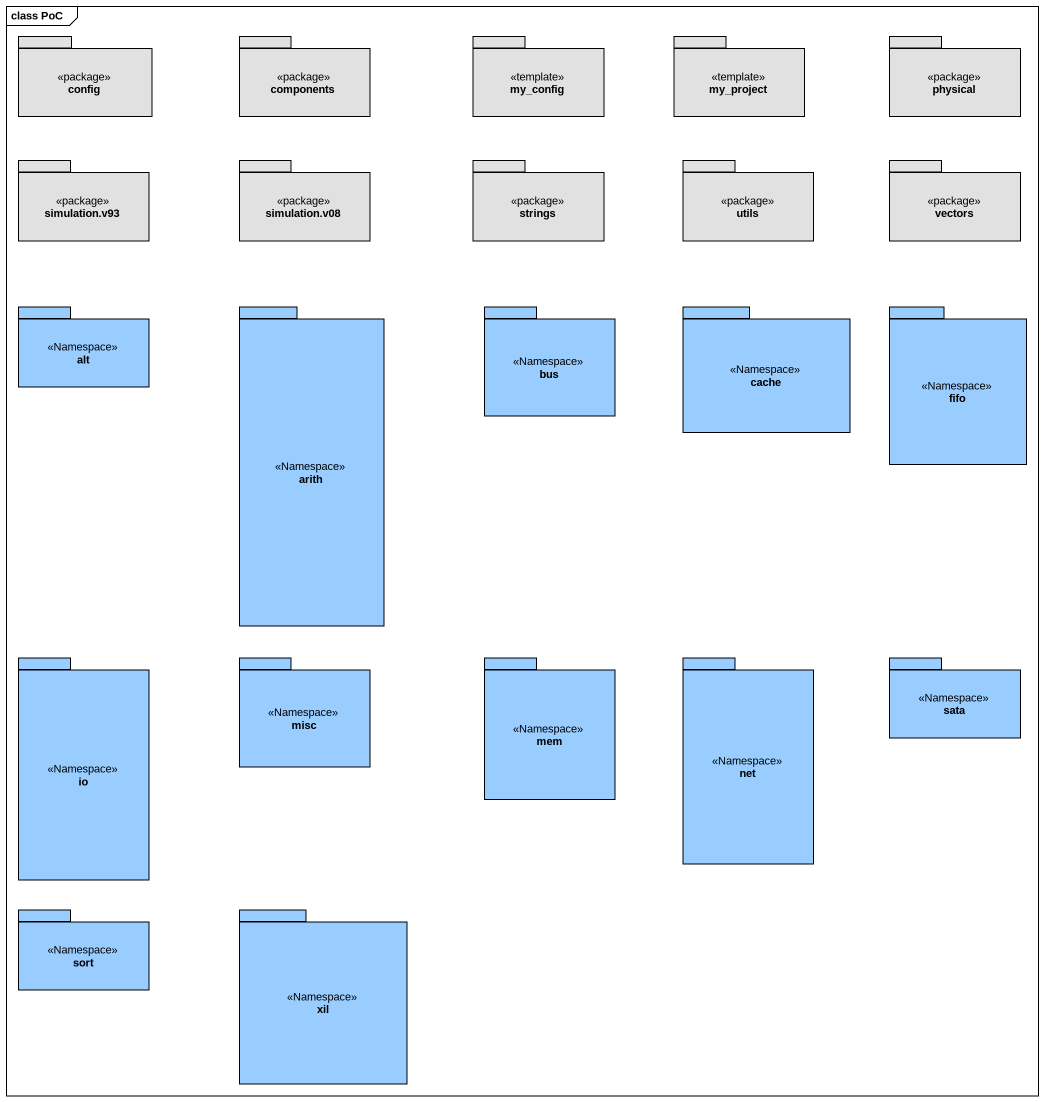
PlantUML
@startuml
mainframe class PoC
package config <<package>> #E1E1E1 {
}
package components <<package>> #E1E1E1 {
}
package my_config <<template>> #E1E1E1 {
}
package my_project <<template>> #E1E1E1 {
}
package physical <<package>> #E1E1E1 {
}
package "simulation.v93" as simulation_v93 <<package>> #E1E1E1 {
}
package "simulation.v08" as simulation_v08 <<package>> #E1E1E1 {
}
package strings <<package>> #E1E1E1 {
}
package utils <<package>> #E1E1E1 {
}
package vectors <<package>> #E1E1E1 {
}
package "alt" as alt_ <<Namespace>> #99CCFF {
}
package arith <<Namespace>> #99CCFF {
}
package bus <<Namespace>> #99CCFF {
}
package cache <<Namespace>> #99CCFF {
}
package fifo <<Namespace>> #99CCFF {
}
package io <<Namespace>> #99CCFF {
}
package misc <<Namespace>> #99CCFF {
}
package mem <<Namespace>> #99CCFF {
}
package net <<Namespace>> #99CCFF {
}
package sata <<Namespace>> #99CCFF {
}
package sort <<Namespace>> #99CCFF {
}
package xil <<Namespace>> #99CCFF {
}
@enduml
